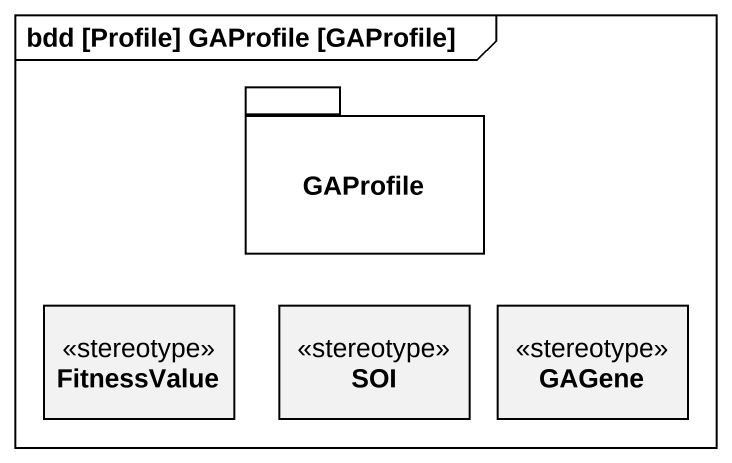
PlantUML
@startuml
mainframe bdd [Profile] GAProfile [GAProfile]
hide circle
hide empty members
package GAProfile {
}
class FitnessValue <<stereotype>>
class SOI <<stereotype>>
class GAGene <<stereotype>>
@enduml
